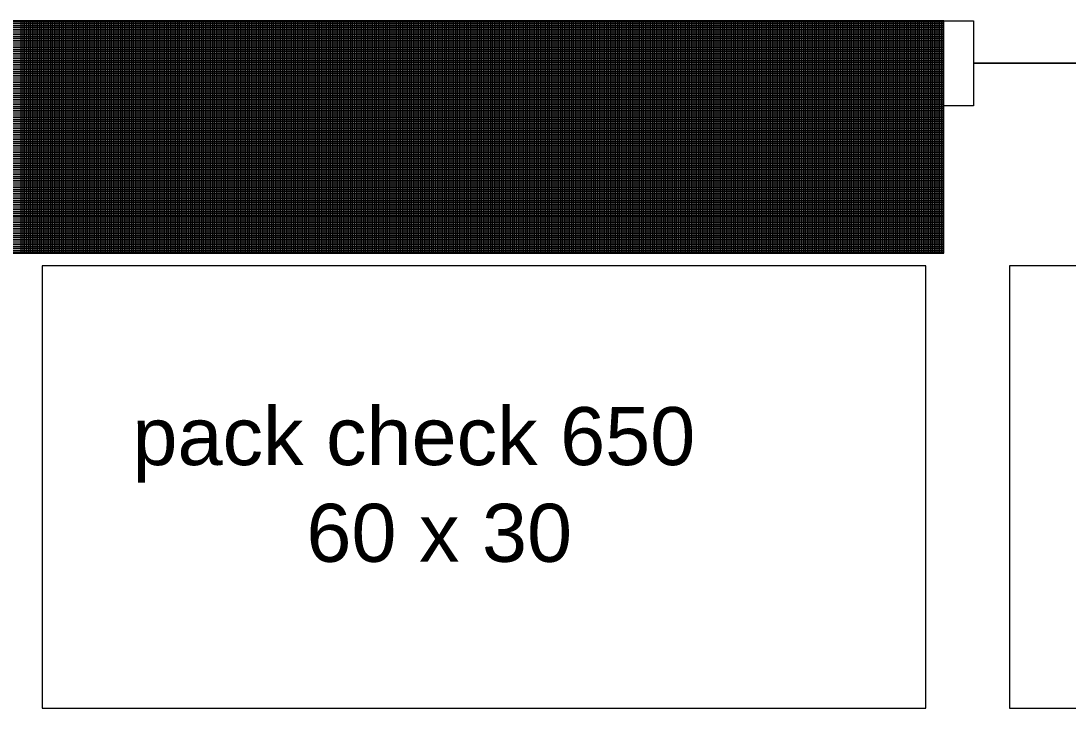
# Model space of a CAD drawing. Header units: inches. Extents: x -675 to 1187, y -924 to 1124.
# Drawn here: x 952.3 to 1023.4, y 1077.6 to 1124.2 of the extents above; entities that cross this region are included whole.
import ezdxf

# ---------------------------------------------------------------- set-up
doc = ezdxf.new("R2010")
doc.units = ezdxf.units.IN
doc.header["$MEASUREMENT"] = 0
for name, color, linetype, lineweight in [('A-Furn-Table', 7, 'Continuous', 20), ('A-text', 50, 'Continuous', 9), ('Base_dwg', 8, 'Continuous', 9), ('core and shell', 50, 'Continuous', 9)]:
    doc.layers.add(name, color=color, linetype=linetype, lineweight=lineweight)
doc.styles.add('Arial_1', font='arial.ttf', dxfattribs={"height": 3.9375})

# ---------------------------------------------------------------- blocks, each defined once
blk = doc.blocks.new('Base_dwg-531197-Level 1 Copy 1')
at = {"layer": 'A-Furn-Table', "flags": 128}
for points in [[(1954.57, 2031.533), (1954.57, 2001.533), (2014.57, 2001.533), (2014.57, 2031.533)], [(2020.235, 2031.533), (2020.235, 2001.533), (2080.235, 2001.533), (2080.235, 2031.533)]]:
    blk.add_lwpolyline(points, close=True, dxfattribs=at)
at = {"layer": 'core and shell'}
for p, q in [((2015.791, 2048.081), (1849.791, 2048.081)), ((2015.791, 2047.956), (1849.791, 2047.956)), ((2015.791, 2047.831), (1849.791, 2047.831)), ((2015.791, 2047.706), (1849.791, 2047.706)), ((2015.791, 2047.581), (1849.791, 2047.581)), ((2015.791, 2047.456), (1849.791, 2047.456)), ((2015.791, 2047.331), (1849.791, 2047.331)), ((2015.791, 2047.206), (1849.791, 2047.206)), ((2015.791, 2047.081), (1849.791, 2047.081)), ((2015.791, 2046.956), (1849.791, 2046.956)), ((2015.791, 2046.831), (1849.791, 2046.831)), ((2015.791, 2046.706), (1849.791, 2046.706)), ((2015.791, 2046.581), (1849.791, 2046.581)), ((2015.791, 2046.456), (1849.791, 2046.456)), ((2015.791, 2046.331), (1849.791, 2046.331)), ((2015.791, 2046.206), (1849.791, 2046.206)), ((2015.791, 2046.081), (1849.791, 2046.081)), ((2015.791, 2045.956), (1849.791, 2045.956)), ((2015.791, 2045.831), (1849.791, 2045.831)), ((2015.791, 2045.706), (1849.791, 2045.706)), ((2015.791, 2045.581), (1849.791, 2045.581)), ((2015.791, 2045.456), (1849.791, 2045.456)), ((2015.791, 2045.331), (1849.791, 2045.331)), ((2015.791, 2045.206), (1849.791, 2045.206)), ((2015.791, 2045.081), (1849.791, 2045.081)), ((2015.791, 2044.956), (1849.791, 2044.956)), ((2015.791, 2044.831), (1849.791, 2044.831)), ((2015.791, 2044.706), (1849.791, 2044.706)), ((2015.791, 2044.581), (1849.791, 2044.581)), ((2015.791, 2044.456), (1849.791, 2044.456)), ((2015.791, 2044.331), (1849.791, 2044.331)), ((2015.791, 2044.206), (1849.791, 2044.206)), ((2015.791, 2044.081), (1849.791, 2044.081)), ((2015.791, 2043.956), (1849.791, 2043.956)), ((2015.791, 2043.831), (1849.791, 2043.831)), ((2015.791, 2043.706), (1849.791, 2043.706)), ((2015.791, 2043.581), (1849.791, 2043.581)), ((2015.791, 2043.456), (1849.791, 2043.456)), ((2015.791, 2043.331), (1849.791, 2043.331)), ((2015.791, 2043.206), (1849.791, 2043.206)), ((2015.791, 2043.081), (1849.791, 2043.081)), ((2015.791, 2042.956), (1849.791, 2042.956)), ((2015.791, 2042.831), (1849.791, 2042.831)), ((2015.791, 2042.706), (1849.791, 2042.706)), ((2015.791, 2042.581), (1849.791, 2042.581)), ((2015.791, 2042.456), (1849.791, 2042.456)), ((2015.791, 2042.331), (1849.791, 2042.331)), ((2015.791, 2042.206), (1849.791, 2042.206)), ((2015.791, 2042.081), (1849.791, 2042.081)), ((2015.791, 2041.956), (1849.791, 2041.956)), ((2015.791, 2041.831), (1849.791, 2041.831)), ((2015.791, 2041.706), (1849.791, 2041.706)), ((2015.791, 2041.581), (1849.791, 2041.581)), ((2015.791, 2041.456), (1849.791, 2041.456)), ((2015.791, 2041.331), (1849.791, 2041.331)), ((2015.791, 2041.206), (1849.791, 2041.206)), ((2015.791, 2041.081), (1849.791, 2041.081)), ((2015.791, 2040.956), (1849.791, 2040.956)), ((2015.791, 2040.831), (1849.791, 2040.831)), ((2015.791, 2040.706), (1849.791, 2040.706)), ((2015.791, 2040.581), (1849.791, 2040.581)), ((2015.791, 2040.456), (1849.791, 2040.456)), ((2015.791, 2040.331), (1849.791, 2040.331)), ((2015.791, 2040.206), (1849.791, 2040.206)), ((2015.791, 2040.081), (1849.791, 2040.081)), ((2015.791, 2039.956), (1849.791, 2039.956)), ((2015.791, 2039.831), (1849.791, 2039.831)), ((2015.791, 2039.706), (1849.791, 2039.706)), ((2015.791, 2039.581), (1849.791, 2039.581)), ((2015.791, 2039.456), (1849.791, 2039.456)), ((2015.791, 2039.331), (1849.791, 2039.331)), ((2015.791, 2039.206), (1849.791, 2039.206)), ((2015.791, 2039.081), (1849.791, 2039.081)), ((2015.791, 2038.956), (1849.791, 2038.956)), ((2015.791, 2038.831), (1849.791, 2038.831)), ((2015.791, 2038.706), (1849.791, 2038.706)), ((2015.791, 2038.581), (1849.791, 2038.581)), ((2015.791, 2038.456), (1849.791, 2038.456)), ((2015.791, 2038.331), (1849.791, 2038.331)), ((2015.791, 2038.206), (1849.791, 2038.206)), ((2015.791, 2038.081), (1849.791, 2038.081)), ((2015.791, 2037.956), (1849.791, 2037.956)), ((2015.791, 2037.831), (1849.791, 2037.831)), ((2015.791, 2037.706), (1849.791, 2037.706)), ((2015.791, 2037.581), (1849.791, 2037.581)), ((2015.791, 2037.456), (1849.791, 2037.456)), ((2015.791, 2037.331), (1849.791, 2037.331)), ((2015.791, 2037.206), (1849.791, 2037.206)), ((2015.791, 2037.081), (1849.791, 2037.081)), ((2015.791, 2036.956), (1849.791, 2036.956)), ((2015.791, 2036.831), (1849.791, 2036.831)), ((2015.791, 2036.706), (1849.791, 2036.706)), ((2015.791, 2036.581), (1849.791, 2036.581)), ((2015.791, 2036.456), (1849.791, 2036.456)), ((2015.791, 2036.331), (1849.791, 2036.331)), ((2015.791, 2036.206), (1849.791, 2036.206)), ((2015.791, 2036.081), (1849.791, 2036.081)), ((2015.791, 2035.956), (1849.791, 2035.956)), ((2015.791, 2035.831), (1849.791, 2035.831)), ((2015.791, 2035.706), (1849.791, 2035.706)), ((2015.791, 2035.581), (1849.791, 2035.581)), ((2015.791, 2035.456), (1849.791, 2035.456)), ((2015.791, 2035.331), (1849.791, 2035.331)), ((2015.791, 2035.206), (1849.791, 2035.206)), ((2015.791, 2035.081), (1849.791, 2035.081)), ((2015.791, 2034.956), (1849.791, 2034.956)), ((2015.791, 2034.831), (1849.791, 2034.831)), ((2015.791, 2034.706), (1849.791, 2034.706)), ((2015.791, 2034.581), (1849.791, 2034.581)), ((2015.791, 2034.456), (1849.791, 2034.456)), ((2015.791, 2034.331), (1849.791, 2034.331)), ((2015.791, 2034.206), (1849.791, 2034.206)), ((2015.791, 2034.081), (1849.791, 2034.081)), ((2015.791, 2033.956), (1849.791, 2033.956)), ((2015.791, 2033.831), (1849.791, 2033.831)), ((2015.791, 2033.706), (1849.791, 2033.706)), ((2015.791, 2033.581), (1849.791, 2033.581)), ((2015.791, 2033.456), (1849.791, 2033.456)), ((2015.791, 2033.331), (1849.791, 2033.331)), ((2015.791, 2033.206), (1849.791, 2033.206)), ((2015.791, 2033.081), (1849.791, 2033.081)), ((2015.791, 2032.956), (1849.791, 2032.956)), ((2015.791, 2032.831), (1849.791, 2032.831)), ((2015.791, 2032.706), (1849.791, 2032.706)), ((2015.791, 2032.581), (1849.791, 2032.581)), ((2015.791, 2032.456), (1849.791, 2032.456))]:
    blk.add_line(p, q, dxfattribs=at)
at = {"layer": 'core and shell', "flags": 128}
for points in [[(2015.791, 2034.905), (2015.791, 2048.155), (1849.791, 2048.155), (1849.791, 2034.905), (2015.791, 2034.905)], [(1953.145, 2032.405), (1953.145, 2034.905), (1953.145, 2048.155)], [(1953.27, 2032.405), (1953.27, 2034.905), (1953.27, 2048.155)], [(1953.395, 2032.405), (1953.395, 2034.905), (1953.395, 2048.155)], [(1953.52, 2032.405), (1953.52, 2034.905), (1953.52, 2048.155)], [(1953.645, 2032.405), (1953.645, 2034.905), (1953.645, 2048.155)], [(1953.77, 2032.405), (1953.77, 2034.905), (1953.77, 2048.155)], [(1953.895, 2032.405), (1953.895, 2034.905), (1953.895, 2048.155)], [(1954.02, 2032.405), (1954.02, 2034.905), (1954.02, 2048.155)], [(1954.145, 2032.405), (1954.145, 2034.905), (1954.145, 2048.155)], [(1954.27, 2032.405), (1954.27, 2034.905), (1954.27, 2048.155)], [(1954.395, 2032.405), (1954.395, 2034.905), (1954.395, 2048.155)], [(1954.52, 2032.405), (1954.52, 2034.905), (1954.52, 2048.155)], [(1954.645, 2032.405), (1954.645, 2034.905), (1954.645, 2048.155)], [(1954.77, 2032.405), (1954.77, 2034.905), (1954.77, 2048.155)], [(1954.895, 2032.405), (1954.895, 2034.905), (1954.895, 2048.155)], [(1955.02, 2032.405), (1955.02, 2034.905), (1955.02, 2048.155)], [(1955.145, 2032.405), (1955.145, 2034.905), (1955.145, 2048.155)], [(1955.27, 2032.405), (1955.27, 2034.905), (1955.27, 2048.155)], [(1955.395, 2032.405), (1955.395, 2034.905), (1955.395, 2048.155)], [(1955.52, 2032.405), (1955.52, 2034.905), (1955.52, 2048.155)], [(1955.645, 2032.405), (1955.645, 2034.905), (1955.645, 2048.155)], [(1955.77, 2032.405), (1955.77, 2034.905), (1955.77, 2048.155)], [(1955.895, 2032.405), (1955.895, 2034.905), (1955.895, 2048.155)], [(1956.02, 2032.405), (1956.02, 2034.905), (1956.02, 2048.155)], [(1956.145, 2032.405), (1956.145, 2034.905), (1956.145, 2048.155)], [(1956.27, 2032.405), (1956.27, 2034.905), (1956.27, 2048.155)], [(1956.395, 2032.405), (1956.395, 2034.905), (1956.395, 2048.155)], [(1956.52, 2032.405), (1956.52, 2034.905), (1956.52, 2048.155)], [(1956.645, 2032.405), (1956.645, 2034.905), (1956.645, 2048.155)], [(1956.77, 2032.405), (1956.77, 2034.905), (1956.77, 2048.155)], [(1956.895, 2032.405), (1956.895, 2034.905), (1956.895, 2048.155)], [(1957.02, 2032.405), (1957.02, 2034.905), (1957.02, 2048.155)], [(1957.145, 2032.405), (1957.145, 2034.905), (1957.145, 2048.155)], [(1957.27, 2032.405), (1957.27, 2034.905), (1957.27, 2048.155)], [(1957.395, 2032.405), (1957.395, 2034.905), (1957.395, 2048.155)], [(1957.52, 2032.405), (1957.52, 2034.905), (1957.52, 2048.155)], [(1957.645, 2032.405), (1957.645, 2034.905), (1957.645, 2048.155)], [(1957.77, 2032.405), (1957.77, 2034.905), (1957.77, 2048.155)], [(1957.895, 2032.405), (1957.895, 2034.905), (1957.895, 2048.155)], [(1958.02, 2032.405), (1958.02, 2034.905), (1958.02, 2048.155)], [(1958.145, 2032.405), (1958.145, 2034.905), (1958.145, 2048.155)], [(1958.27, 2032.405), (1958.27, 2034.905), (1958.27, 2048.155)], [(1958.395, 2032.405), (1958.395, 2034.905), (1958.395, 2048.155)], [(1958.52, 2032.405), (1958.52, 2034.905), (1958.52, 2048.155)], [(1958.645, 2032.405), (1958.645, 2034.905), (1958.645, 2048.155)], [(1958.77, 2032.405), (1958.77, 2034.905), (1958.77, 2048.155)], [(1958.895, 2032.405), (1958.895, 2034.905), (1958.895, 2048.155)], [(1959.02, 2032.405), (1959.02, 2034.905), (1959.02, 2048.155)], [(1959.145, 2032.405), (1959.145, 2034.905), (1959.145, 2048.155)], [(1959.27, 2032.405), (1959.27, 2034.905), (1959.27, 2048.155)], [(1959.395, 2032.405), (1959.395, 2034.905), (1959.395, 2048.155)], [(1959.52, 2032.405), (1959.52, 2034.905), (1959.52, 2048.155)], [(1959.645, 2032.405), (1959.645, 2034.905), (1959.645, 2048.155)], [(1959.77, 2032.405), (1959.77, 2034.905), (1959.77, 2048.155)], [(1959.895, 2032.405), (1959.895, 2034.905), (1959.895, 2048.155)], [(1960.02, 2032.405), (1960.02, 2034.905), (1960.02, 2048.155)], [(1960.145, 2032.405), (1960.145, 2034.905), (1960.145, 2048.155)], [(1960.27, 2032.405), (1960.27, 2034.905), (1960.27, 2048.155)], [(1960.395, 2032.405), (1960.395, 2034.905), (1960.395, 2048.155)], [(1960.52, 2032.405), (1960.52, 2034.905), (1960.52, 2048.155)], [(1960.645, 2032.405), (1960.645, 2034.905), (1960.645, 2048.155)], [(1960.77, 2032.405), (1960.77, 2034.905), (1960.77, 2048.155)], [(1960.895, 2032.405), (1960.895, 2034.905), (1960.895, 2048.155)], [(1961.02, 2032.405), (1961.02, 2034.905), (1961.02, 2048.155)], [(1961.145, 2032.405), (1961.145, 2034.905), (1961.145, 2048.155)], [(1961.27, 2032.405), (1961.27, 2034.905), (1961.27, 2048.155)], [(1961.395, 2032.405), (1961.395, 2034.905), (1961.395, 2048.155)], [(1961.52, 2032.405), (1961.52, 2034.905), (1961.52, 2048.155)], [(1961.645, 2032.405), (1961.645, 2034.905), (1961.645, 2048.155)], [(1961.77, 2032.405), (1961.77, 2034.905), (1961.77, 2048.155)], [(1961.895, 2032.405), (1961.895, 2034.905), (1961.895, 2048.155)], [(1962.02, 2032.405), (1962.02, 2034.905), (1962.02, 2048.155)], [(1962.145, 2032.405), (1962.145, 2034.905), (1962.145, 2048.155)], [(1962.27, 2032.405), (1962.27, 2034.905), (1962.27, 2048.155)], [(1962.395, 2032.405), (1962.395, 2034.905), (1962.395, 2048.155)], [(1962.52, 2032.405), (1962.52, 2034.905), (1962.52, 2048.155)], [(1962.645, 2032.405), (1962.645, 2034.905), (1962.645, 2048.155)], [(1962.77, 2032.405), (1962.77, 2034.905), (1962.77, 2048.155)], [(1962.895, 2032.405), (1962.895, 2034.905), (1962.895, 2048.155)], [(1963.02, 2032.405), (1963.02, 2034.905), (1963.02, 2048.155)], [(1963.145, 2032.405), (1963.145, 2034.905), (1963.145, 2048.155)], [(1963.27, 2032.405), (1963.27, 2034.905), (1963.27, 2048.155)], [(1963.395, 2032.405), (1963.395, 2034.905), (1963.395, 2048.155)], [(1963.52, 2032.405), (1963.52, 2034.905), (1963.52, 2048.155)], [(1963.645, 2032.405), (1963.645, 2034.905), (1963.645, 2048.155)], [(1963.77, 2032.405), (1963.77, 2034.905), (1963.77, 2048.155)], [(1963.895, 2032.405), (1963.895, 2034.905), (1963.895, 2048.155)], [(1964.02, 2032.405), (1964.02, 2034.905), (1964.02, 2048.155)], [(1964.145, 2032.405), (1964.145, 2034.905), (1964.145, 2048.155)], [(1964.27, 2032.405), (1964.27, 2034.905), (1964.27, 2048.155)], [(1964.395, 2032.405), (1964.395, 2034.905), (1964.395, 2048.155)], [(1964.52, 2032.405), (1964.52, 2034.905), (1964.52, 2048.155)], [(1964.645, 2032.405), (1964.645, 2034.905), (1964.645, 2048.155)], [(1964.77, 2032.405), (1964.77, 2034.905), (1964.77, 2048.155)], [(1964.895, 2032.405), (1964.895, 2034.905), (1964.895, 2048.155)], [(1965.02, 2032.405), (1965.02, 2034.905), (1965.02, 2048.155)], [(1965.145, 2032.405), (1965.145, 2034.905), (1965.145, 2048.155)], [(1965.27, 2032.405), (1965.27, 2034.905), (1965.27, 2048.155)], [(1965.395, 2032.405), (1965.395, 2034.905), (1965.395, 2048.155)], [(1965.52, 2032.405), (1965.52, 2034.905), (1965.52, 2048.155)], [(1965.645, 2032.405), (1965.645, 2034.905), (1965.645, 2048.155)], [(1965.77, 2032.405), (1965.77, 2034.905), (1965.77, 2048.155)], [(1965.895, 2032.405), (1965.895, 2034.905), (1965.895, 2048.155)], [(1966.02, 2032.405), (1966.02, 2034.905), (1966.02, 2048.155)], [(1966.145, 2032.405), (1966.145, 2034.905), (1966.145, 2048.155)], [(1966.27, 2032.405), (1966.27, 2034.905), (1966.27, 2048.155)], [(1966.395, 2032.405), (1966.395, 2034.905), (1966.395, 2048.155)], [(1966.52, 2032.405), (1966.52, 2034.905), (1966.52, 2048.155)], [(1966.645, 2032.405), (1966.645, 2034.905), (1966.645, 2048.155)], [(1966.77, 2032.405), (1966.77, 2034.905), (1966.77, 2048.155)], [(1966.895, 2032.405), (1966.895, 2034.905), (1966.895, 2048.155)], [(1967.02, 2032.405), (1967.02, 2034.905), (1967.02, 2048.155)], [(1967.145, 2032.405), (1967.145, 2034.905), (1967.145, 2048.155)], [(1967.27, 2032.405), (1967.27, 2034.905), (1967.27, 2048.155)], [(1967.395, 2032.405), (1967.395, 2034.905), (1967.395, 2048.155)], [(1967.52, 2032.405), (1967.52, 2034.905), (1967.52, 2048.155)], [(1967.645, 2032.405), (1967.645, 2034.905), (1967.645, 2048.155)], [(1967.77, 2032.405), (1967.77, 2034.905), (1967.77, 2048.155)], [(1967.895, 2032.405), (1967.895, 2034.905), (1967.895, 2048.155)], [(1968.02, 2032.405), (1968.02, 2034.905), (1968.02, 2048.155)], [(1968.145, 2032.405), (1968.145, 2034.905), (1968.145, 2048.155)], [(1968.27, 2032.405), (1968.27, 2034.905), (1968.27, 2048.155)], [(1968.395, 2032.405), (1968.395, 2034.905), (1968.395, 2048.155)], [(1968.52, 2032.405), (1968.52, 2034.905), (1968.52, 2048.155)], [(1968.645, 2032.405), (1968.645, 2034.905), (1968.645, 2048.155)], [(1968.77, 2032.405), (1968.77, 2034.905), (1968.77, 2048.155)], [(1968.895, 2032.405), (1968.895, 2034.905), (1968.895, 2048.155)], [(1969.02, 2032.405), (1969.02, 2034.905), (1969.02, 2048.155)], [(1969.145, 2032.405), (1969.145, 2034.905), (1969.145, 2048.155)], [(1969.27, 2032.405), (1969.27, 2034.905), (1969.27, 2048.155)], [(1969.395, 2032.405), (1969.395, 2034.905), (1969.395, 2048.155)], [(1969.52, 2032.405), (1969.52, 2034.905), (1969.52, 2048.155)], [(1969.645, 2032.405), (1969.645, 2034.905), (1969.645, 2048.155)], [(1969.77, 2032.405), (1969.77, 2034.905), (1969.77, 2048.155)], [(1969.895, 2032.405), (1969.895, 2034.905), (1969.895, 2048.155)], [(1970.02, 2032.405), (1970.02, 2034.905), (1970.02, 2048.155)], [(1970.145, 2032.405), (1970.145, 2034.905), (1970.145, 2048.155)], [(1970.27, 2032.405), (1970.27, 2034.905), (1970.27, 2048.155)], [(1970.395, 2032.405), (1970.395, 2034.905), (1970.395, 2048.155)], [(1970.52, 2032.405), (1970.52, 2034.905), (1970.52, 2048.155)], [(1970.645, 2032.405), (1970.645, 2034.905), (1970.645, 2048.155)], [(1970.77, 2032.405), (1970.77, 2034.905), (1970.77, 2048.155)], [(1970.895, 2032.405), (1970.895, 2034.905), (1970.895, 2048.155)], [(1971.02, 2032.405), (1971.02, 2034.905), (1971.02, 2048.155)], [(1971.145, 2032.405), (1971.145, 2034.905), (1971.145, 2048.155)], [(1971.27, 2032.405), (1971.27, 2034.905), (1971.27, 2048.155)], [(1971.395, 2032.405), (1971.395, 2034.905), (1971.395, 2048.155)], [(1971.52, 2032.405), (1971.52, 2034.905), (1971.52, 2048.155)], [(1971.645, 2032.405), (1971.645, 2034.905), (1971.645, 2048.155)], [(1971.77, 2032.405), (1971.77, 2034.905), (1971.77, 2048.155)], [(1971.895, 2032.405), (1971.895, 2034.905), (1971.895, 2048.155)], [(1972.02, 2032.405), (1972.02, 2034.905), (1972.02, 2048.155)], [(1972.145, 2032.405), (1972.145, 2034.905), (1972.145, 2048.155)], [(1972.27, 2032.405), (1972.27, 2034.905), (1972.27, 2048.155)], [(1972.395, 2032.405), (1972.395, 2034.905), (1972.395, 2048.155)], [(1972.52, 2032.405), (1972.52, 2034.905), (1972.52, 2048.155)], [(1972.645, 2032.405), (1972.645, 2034.905), (1972.645, 2048.155)], [(1972.77, 2032.405), (1972.77, 2034.905), (1972.77, 2048.155)], [(1972.895, 2032.405), (1972.895, 2034.905), (1972.895, 2048.155)], [(1973.02, 2032.405), (1973.02, 2034.905), (1973.02, 2048.155)], [(1973.145, 2032.405), (1973.145, 2034.905), (1973.145, 2048.155)], [(1973.27, 2032.405), (1973.27, 2034.905), (1973.27, 2048.155)], [(1973.395, 2032.405), (1973.395, 2034.905), (1973.395, 2048.155)], [(1973.52, 2032.405), (1973.52, 2034.905), (1973.52, 2048.155)], [(1973.645, 2032.405), (1973.645, 2034.905), (1973.645, 2048.155)], [(1973.77, 2032.405), (1973.77, 2034.905), (1973.77, 2048.155)], [(1973.895, 2032.405), (1973.895, 2034.905), (1973.895, 2048.155)], [(1974.02, 2032.405), (1974.02, 2034.905), (1974.02, 2048.155)], [(1974.145, 2032.405), (1974.145, 2034.905), (1974.145, 2048.155)], [(1974.27, 2032.405), (1974.27, 2034.905), (1974.27, 2048.155)], [(1974.395, 2032.405), (1974.395, 2034.905), (1974.395, 2048.155)], [(1974.52, 2032.405), (1974.52, 2034.905), (1974.52, 2048.155)], [(1974.645, 2032.405), (1974.645, 2034.905), (1974.645, 2048.155)], [(1974.77, 2032.405), (1974.77, 2034.905), (1974.77, 2048.155)], [(1974.895, 2032.405), (1974.895, 2034.905), (1974.895, 2048.155)], [(1975.02, 2032.405), (1975.02, 2034.905), (1975.02, 2048.155)], [(1975.145, 2032.405), (1975.145, 2034.905), (1975.145, 2048.155)], [(1975.27, 2032.405), (1975.27, 2034.905), (1975.27, 2048.155)], [(1975.395, 2032.405), (1975.395, 2034.905), (1975.395, 2048.155)], [(1975.52, 2032.405), (1975.52, 2034.905), (1975.52, 2048.155)], [(1975.645, 2032.405), (1975.645, 2034.905), (1975.645, 2048.155)], [(1975.77, 2032.405), (1975.77, 2034.905), (1975.77, 2048.155)], [(1975.895, 2032.405), (1975.895, 2034.905), (1975.895, 2048.155)], [(1976.02, 2032.405), (1976.02, 2034.905), (1976.02, 2048.155)], [(1976.145, 2032.405), (1976.145, 2034.905), (1976.145, 2048.155)], [(1976.27, 2032.405), (1976.27, 2034.905), (1976.27, 2048.155)], [(1976.395, 2032.405), (1976.395, 2034.905), (1976.395, 2048.155)], [(1976.52, 2032.405), (1976.52, 2034.905), (1976.52, 2048.155)], [(1976.645, 2032.405), (1976.645, 2034.905), (1976.645, 2048.155)], [(1976.77, 2032.405), (1976.77, 2034.905), (1976.77, 2048.155)], [(1976.895, 2032.405), (1976.895, 2034.905), (1976.895, 2048.155)], [(1977.02, 2032.405), (1977.02, 2034.905), (1977.02, 2048.155)], [(1977.145, 2032.405), (1977.145, 2034.905), (1977.145, 2048.155)], [(1977.27, 2032.405), (1977.27, 2034.905), (1977.27, 2048.155)], [(1977.395, 2032.405), (1977.395, 2034.905), (1977.395, 2048.155)], [(1977.52, 2032.405), (1977.52, 2034.905), (1977.52, 2048.155)], [(1977.645, 2032.405), (1977.645, 2034.905), (1977.645, 2048.155)], [(1977.77, 2032.405), (1977.77, 2034.905), (1977.77, 2048.155)], [(1977.895, 2032.405), (1977.895, 2034.905), (1977.895, 2048.155)], [(1978.02, 2032.405), (1978.02, 2034.905), (1978.02, 2048.155)], [(1978.145, 2032.405), (1978.145, 2034.905), (1978.145, 2048.155)], [(1978.27, 2032.405), (1978.27, 2034.905), (1978.27, 2048.155)], [(1978.395, 2032.405), (1978.395, 2034.905), (1978.395, 2048.155)], [(1978.52, 2032.405), (1978.52, 2034.905), (1978.52, 2048.155)], [(1978.645, 2032.405), (1978.645, 2034.905), (1978.645, 2048.155)], [(1978.77, 2032.405), (1978.77, 2034.905), (1978.77, 2048.155)], [(1978.895, 2032.405), (1978.895, 2034.905), (1978.895, 2048.155)], [(1979.02, 2032.405), (1979.02, 2034.905), (1979.02, 2048.155)], [(1979.145, 2032.405), (1979.145, 2034.905), (1979.145, 2048.155)], [(1979.27, 2032.405), (1979.27, 2034.905), (1979.27, 2048.155)], [(1979.395, 2032.405), (1979.395, 2034.905), (1979.395, 2048.155)], [(1979.52, 2032.405), (1979.52, 2034.905), (1979.52, 2048.155)], [(1979.645, 2032.405), (1979.645, 2034.905), (1979.645, 2048.155)], [(1979.77, 2032.405), (1979.77, 2034.905), (1979.77, 2048.155)], [(1979.895, 2032.405), (1979.895, 2034.905), (1979.895, 2048.155)], [(1980.02, 2032.405), (1980.02, 2034.905), (1980.02, 2048.155)], [(1980.145, 2032.405), (1980.145, 2034.905), (1980.145, 2048.155)], [(1980.27, 2032.405), (1980.27, 2034.905), (1980.27, 2048.155)], [(1980.395, 2032.405), (1980.395, 2034.905), (1980.395, 2048.155)], [(1980.52, 2032.405), (1980.52, 2034.905), (1980.52, 2048.155)], [(1980.645, 2032.405), (1980.645, 2034.905), (1980.645, 2048.155)], [(1980.77, 2032.405), (1980.77, 2034.905), (1980.77, 2048.155)], [(1980.895, 2032.405), (1980.895, 2034.905), (1980.895, 2048.155)], [(1981.02, 2032.405), (1981.02, 2034.905), (1981.02, 2048.155)], [(1981.145, 2032.405), (1981.145, 2034.905), (1981.145, 2048.155)], [(1981.27, 2032.405), (1981.27, 2034.905), (1981.27, 2048.155)], [(1981.395, 2032.405), (1981.395, 2034.905), (1981.395, 2048.155)], [(1981.52, 2032.405), (1981.52, 2034.905), (1981.52, 2048.155)], [(1981.645, 2032.405), (1981.645, 2034.905), (1981.645, 2048.155)], [(1981.77, 2032.405), (1981.77, 2034.905), (1981.77, 2048.155)], [(1981.895, 2032.405), (1981.895, 2034.905), (1981.895, 2048.155)], [(1982.02, 2032.405), (1982.02, 2034.905), (1982.02, 2048.155)], [(1982.145, 2032.405), (1982.145, 2034.905), (1982.145, 2048.155)], [(1982.27, 2032.405), (1982.27, 2034.905), (1982.27, 2048.155)], [(1982.395, 2032.405), (1982.395, 2034.905), (1982.395, 2048.155)], [(1982.52, 2032.405), (1982.52, 2034.905), (1982.52, 2048.155)], [(1982.645, 2032.405), (1982.645, 2034.905), (1982.645, 2048.155)], [(1982.77, 2032.405), (1982.77, 2034.905), (1982.77, 2048.155)], [(1982.895, 2032.405), (1982.895, 2034.905), (1982.895, 2048.155)], [(1983.02, 2032.405), (1983.02, 2034.905), (1983.02, 2048.155)], [(1983.145, 2032.405), (1983.145, 2034.905), (1983.145, 2048.155)], [(1983.27, 2032.405), (1983.27, 2034.905), (1983.27, 2048.155)], [(1983.395, 2032.405), (1983.395, 2034.905), (1983.395, 2048.155)], [(1983.52, 2032.405), (1983.52, 2034.905), (1983.52, 2048.155)], [(1983.645, 2032.405), (1983.645, 2034.905), (1983.645, 2048.155)], [(1983.77, 2032.405), (1983.77, 2034.905), (1983.77, 2048.155)], [(1983.895, 2032.405), (1983.895, 2034.905), (1983.895, 2048.155)], [(1984.02, 2032.405), (1984.02, 2034.905), (1984.02, 2048.155)], [(1984.145, 2032.405), (1984.145, 2034.905), (1984.145, 2048.155)], [(1984.27, 2032.405), (1984.27, 2034.905), (1984.27, 2048.155)], [(1984.395, 2032.405), (1984.395, 2034.905), (1984.395, 2048.155)], [(1984.52, 2032.405), (1984.52, 2034.905), (1984.52, 2048.155)], [(1984.645, 2032.405), (1984.645, 2034.905), (1984.645, 2048.155)], [(1984.77, 2032.405), (1984.77, 2034.905), (1984.77, 2048.155)], [(1984.895, 2032.405), (1984.895, 2034.905), (1984.895, 2048.155)], [(1985.02, 2032.405), (1985.02, 2034.905), (1985.02, 2048.155)], [(1985.145, 2032.405), (1985.145, 2034.905), (1985.145, 2048.155)], [(1985.27, 2032.405), (1985.27, 2034.905), (1985.27, 2048.155)], [(1985.395, 2032.405), (1985.395, 2034.905), (1985.395, 2048.155)], [(1985.52, 2032.405), (1985.52, 2034.905), (1985.52, 2048.155)], [(1985.645, 2032.405), (1985.645, 2034.905), (1985.645, 2048.155)], [(1985.77, 2032.405), (1985.77, 2034.905), (1985.77, 2048.155)], [(1985.895, 2032.405), (1985.895, 2034.905), (1985.895, 2048.155)], [(1986.02, 2032.405), (1986.02, 2034.905), (1986.02, 2048.155)], [(1986.145, 2032.405), (1986.145, 2034.905), (1986.145, 2048.155)], [(1986.27, 2032.405), (1986.27, 2034.905), (1986.27, 2048.155)], [(1986.395, 2032.405), (1986.395, 2034.905), (1986.395, 2048.155)], [(1986.52, 2032.405), (1986.52, 2034.905), (1986.52, 2048.155)], [(1986.645, 2032.405), (1986.645, 2034.905), (1986.645, 2048.155)], [(1986.77, 2032.405), (1986.77, 2034.905), (1986.77, 2048.155)], [(1986.895, 2032.405), (1986.895, 2034.905), (1986.895, 2048.155)], [(1987.02, 2032.405), (1987.02, 2034.905), (1987.02, 2048.155)], [(1987.145, 2032.405), (1987.145, 2034.905), (1987.145, 2048.155)], [(1987.27, 2032.405), (1987.27, 2034.905), (1987.27, 2048.155)], [(1987.395, 2032.405), (1987.395, 2034.905), (1987.395, 2048.155)], [(1987.52, 2032.405), (1987.52, 2034.905), (1987.52, 2048.155)], [(1987.645, 2032.405), (1987.645, 2034.905), (1987.645, 2048.155)], [(1987.77, 2032.405), (1987.77, 2034.905), (1987.77, 2048.155)], [(1987.895, 2032.405), (1987.895, 2034.905), (1987.895, 2048.155)], [(1988.02, 2032.405), (1988.02, 2034.905), (1988.02, 2048.155)], [(1988.145, 2032.405), (1988.145, 2034.905), (1988.145, 2048.155)], [(1988.27, 2032.405), (1988.27, 2034.905), (1988.27, 2048.155)], [(1988.395, 2032.405), (1988.395, 2034.905), (1988.395, 2048.155)], [(1988.52, 2032.405), (1988.52, 2034.905), (1988.52, 2048.155)], [(1988.645, 2032.405), (1988.645, 2034.905), (1988.645, 2048.155)], [(1988.77, 2032.405), (1988.77, 2034.905), (1988.77, 2048.155)], [(1988.895, 2032.405), (1988.895, 2034.905), (1988.895, 2048.155)], [(1989.02, 2032.405), (1989.02, 2034.905), (1989.02, 2048.155)], [(1989.145, 2032.405), (1989.145, 2034.905), (1989.145, 2048.155)], [(1989.27, 2032.405), (1989.27, 2034.905), (1989.27, 2048.155)], [(1989.395, 2032.405), (1989.395, 2034.905), (1989.395, 2048.155)], [(1989.52, 2032.405), (1989.52, 2034.905), (1989.52, 2048.155)], [(1989.645, 2032.405), (1989.645, 2034.905), (1989.645, 2048.155)], [(1989.77, 2032.405), (1989.77, 2034.905), (1989.77, 2048.155)], [(1989.895, 2032.405), (1989.895, 2034.905), (1989.895, 2048.155)], [(1990.02, 2032.405), (1990.02, 2034.905), (1990.02, 2048.155)], [(1990.145, 2032.405), (1990.145, 2034.905), (1990.145, 2048.155)], [(1990.27, 2032.405), (1990.27, 2034.905), (1990.27, 2048.155)], [(1990.395, 2032.405), (1990.395, 2034.905), (1990.395, 2048.155)], [(1990.52, 2032.405), (1990.52, 2034.905), (1990.52, 2048.155)], [(1990.645, 2032.405), (1990.645, 2034.905), (1990.645, 2048.155)], [(1990.77, 2032.405), (1990.77, 2034.905), (1990.77, 2048.155)], [(1990.895, 2032.405), (1990.895, 2034.905), (1990.895, 2048.155)], [(1991.02, 2032.405), (1991.02, 2034.905), (1991.02, 2048.155)], [(1991.145, 2032.405), (1991.145, 2034.905), (1991.145, 2048.155)], [(1991.27, 2032.405), (1991.27, 2034.905), (1991.27, 2048.155)], [(1991.395, 2032.405), (1991.395, 2034.905), (1991.395, 2048.155)], [(1991.52, 2032.405), (1991.52, 2034.905), (1991.52, 2048.155)], [(1991.645, 2032.405), (1991.645, 2034.905), (1991.645, 2048.155)], [(1991.77, 2032.405), (1991.77, 2034.905), (1991.77, 2048.155)], [(1991.895, 2032.405), (1991.895, 2034.905), (1991.895, 2048.155)], [(1992.02, 2032.405), (1992.02, 2034.905), (1992.02, 2048.155)], [(1992.145, 2032.405), (1992.145, 2034.905), (1992.145, 2048.155)], [(1992.27, 2032.405), (1992.27, 2034.905), (1992.27, 2048.155)], [(1992.395, 2032.405), (1992.395, 2034.905), (1992.395, 2048.155)], [(1992.52, 2032.405), (1992.52, 2034.905), (1992.52, 2048.155)], [(1992.645, 2032.405), (1992.645, 2034.905), (1992.645, 2048.155)], [(1992.77, 2032.405), (1992.77, 2034.905), (1992.77, 2048.155)], [(1992.895, 2032.405), (1992.895, 2034.905), (1992.895, 2048.155)], [(1993.02, 2032.405), (1993.02, 2034.905), (1993.02, 2048.155)], [(1993.145, 2032.405), (1993.145, 2034.905), (1993.145, 2048.155)], [(1993.27, 2032.405), (1993.27, 2034.905), (1993.27, 2048.155)], [(1993.395, 2032.405), (1993.395, 2034.905), (1993.395, 2048.155)], [(1993.52, 2032.405), (1993.52, 2034.905), (1993.52, 2048.155)], [(1993.645, 2032.405), (1993.645, 2034.905), (1993.645, 2048.155)], [(1993.77, 2032.405), (1993.77, 2034.905), (1993.77, 2048.155)], [(1993.895, 2032.405), (1993.895, 2034.905), (1993.895, 2048.155)], [(1994.02, 2032.405), (1994.02, 2034.905), (1994.02, 2048.155)], [(1994.145, 2032.405), (1994.145, 2034.905), (1994.145, 2048.155)], [(1994.27, 2032.405), (1994.27, 2034.905), (1994.27, 2048.155)], [(1994.395, 2032.405), (1994.395, 2034.905), (1994.395, 2048.155)], [(1994.52, 2032.405), (1994.52, 2034.905), (1994.52, 2048.155)], [(1994.645, 2032.405), (1994.645, 2034.905), (1994.645, 2048.155)], [(1994.77, 2032.405), (1994.77, 2034.905), (1994.77, 2048.155)], [(1994.895, 2032.405), (1994.895, 2034.905), (1994.895, 2048.155)], [(1995.02, 2032.405), (1995.02, 2034.905), (1995.02, 2048.155)], [(1995.145, 2032.405), (1995.145, 2034.905), (1995.145, 2048.155)], [(1995.27, 2032.405), (1995.27, 2034.905), (1995.27, 2048.155)], [(1995.395, 2032.405), (1995.395, 2034.905), (1995.395, 2048.155)], [(1995.52, 2032.405), (1995.52, 2034.905), (1995.52, 2048.155)], [(1995.645, 2032.405), (1995.645, 2034.905), (1995.645, 2048.155)], [(1995.77, 2032.405), (1995.77, 2034.905), (1995.77, 2048.155)], [(1995.895, 2032.405), (1995.895, 2034.905), (1995.895, 2048.155)], [(1996.02, 2032.405), (1996.02, 2034.905), (1996.02, 2048.155)], [(1996.145, 2032.405), (1996.145, 2034.905), (1996.145, 2048.155)], [(1996.27, 2032.405), (1996.27, 2034.905), (1996.27, 2048.155)], [(1996.395, 2032.405), (1996.395, 2034.905), (1996.395, 2048.155)], [(1996.52, 2032.405), (1996.52, 2034.905), (1996.52, 2048.155)], [(1996.645, 2032.405), (1996.645, 2034.905), (1996.645, 2048.155)], [(1996.77, 2032.405), (1996.77, 2034.905), (1996.77, 2048.155)], [(1996.895, 2032.405), (1996.895, 2034.905), (1996.895, 2048.155)], [(1997.02, 2032.405), (1997.02, 2034.905), (1997.02, 2048.155)], [(1997.145, 2032.405), (1997.145, 2034.905), (1997.145, 2048.155)], [(1997.27, 2032.405), (1997.27, 2034.905), (1997.27, 2048.155)], [(1997.395, 2032.405), (1997.395, 2034.905), (1997.395, 2048.155)], [(1997.52, 2032.405), (1997.52, 2034.905), (1997.52, 2048.155)], [(1997.645, 2032.405), (1997.645, 2034.905), (1997.645, 2048.155)], [(1997.77, 2032.405), (1997.77, 2034.905), (1997.77, 2048.155)], [(1997.895, 2032.405), (1997.895, 2034.905), (1997.895, 2048.155)], [(1998.02, 2032.405), (1998.02, 2034.905), (1998.02, 2048.155)], [(1998.145, 2032.405), (1998.145, 2034.905), (1998.145, 2048.155)], [(1998.27, 2032.405), (1998.27, 2034.905), (1998.27, 2048.155)], [(1998.395, 2032.405), (1998.395, 2034.905), (1998.395, 2048.155)], [(1998.52, 2032.405), (1998.52, 2034.905), (1998.52, 2048.155)], [(1998.645, 2032.405), (1998.645, 2034.905), (1998.645, 2048.155)], [(1998.77, 2032.405), (1998.77, 2034.905), (1998.77, 2048.155)], [(1998.895, 2032.405), (1998.895, 2034.905), (1998.895, 2048.155)], [(1999.02, 2032.405), (1999.02, 2034.905), (1999.02, 2048.155)], [(1999.145, 2032.405), (1999.145, 2034.905), (1999.145, 2048.155)], [(1999.27, 2032.405), (1999.27, 2034.905), (1999.27, 2048.155)], [(1999.395, 2032.405), (1999.395, 2034.905), (1999.395, 2048.155)], [(1999.52, 2032.405), (1999.52, 2034.905), (1999.52, 2048.155)], [(1999.645, 2032.405), (1999.645, 2034.905), (1999.645, 2048.155)], [(1999.77, 2032.405), (1999.77, 2034.905), (1999.77, 2048.155)], [(1999.895, 2032.405), (1999.895, 2034.905), (1999.895, 2048.155)], [(2000.02, 2032.405), (2000.02, 2034.905), (2000.02, 2048.155)], [(2000.145, 2032.405), (2000.145, 2034.905), (2000.145, 2048.155)], [(2000.27, 2032.405), (2000.27, 2034.905), (2000.27, 2048.155)], [(2000.395, 2032.405), (2000.395, 2034.905), (2000.395, 2048.155)], [(2000.52, 2032.405), (2000.52, 2034.905), (2000.52, 2048.155)], [(2000.645, 2032.405), (2000.645, 2034.905), (2000.645, 2048.155)], [(2000.77, 2032.405), (2000.77, 2034.905), (2000.77, 2048.155)], [(2000.895, 2032.405), (2000.895, 2034.905), (2000.895, 2048.155)], [(2001.02, 2032.405), (2001.02, 2034.905), (2001.02, 2048.155)], [(2001.145, 2032.405), (2001.145, 2034.905), (2001.145, 2048.155)], [(2001.27, 2032.405), (2001.27, 2034.905), (2001.27, 2048.155)], [(2001.395, 2032.405), (2001.395, 2034.905), (2001.395, 2048.155)], [(2001.52, 2032.405), (2001.52, 2034.905), (2001.52, 2048.155)], [(2001.645, 2032.405), (2001.645, 2034.905), (2001.645, 2048.155)], [(2001.77, 2032.405), (2001.77, 2034.905), (2001.77, 2048.155)], [(2001.895, 2032.405), (2001.895, 2034.905), (2001.895, 2048.155)], [(2002.02, 2032.405), (2002.02, 2034.905), (2002.02, 2048.155)], [(2002.145, 2032.405), (2002.145, 2034.905), (2002.145, 2048.155)], [(2002.27, 2032.405), (2002.27, 2034.905), (2002.27, 2048.155)], [(2002.395, 2032.405), (2002.395, 2034.905), (2002.395, 2048.155)], [(2002.52, 2032.405), (2002.52, 2034.905), (2002.52, 2048.155)], [(2002.645, 2032.405), (2002.645, 2034.905), (2002.645, 2048.155)], [(2002.77, 2032.405), (2002.77, 2034.905), (2002.77, 2048.155)], [(2002.895, 2032.405), (2002.895, 2034.905), (2002.895, 2048.155)], [(2003.02, 2032.405), (2003.02, 2034.905), (2003.02, 2048.155)], [(2003.145, 2032.405), (2003.145, 2034.905), (2003.145, 2048.155)], [(2003.27, 2032.405), (2003.27, 2034.905), (2003.27, 2048.155)], [(2003.395, 2032.405), (2003.395, 2034.905), (2003.395, 2048.155)], [(2003.52, 2032.405), (2003.52, 2034.905), (2003.52, 2048.155)], [(2003.645, 2032.405), (2003.645, 2034.905), (2003.645, 2048.155)], [(2003.77, 2032.405), (2003.77, 2034.905), (2003.77, 2048.155)], [(2003.895, 2032.405), (2003.895, 2034.905), (2003.895, 2048.155)], [(2004.02, 2032.405), (2004.02, 2034.905), (2004.02, 2048.155)], [(2004.145, 2032.405), (2004.145, 2034.905), (2004.145, 2048.155)], [(2004.27, 2032.405), (2004.27, 2034.905), (2004.27, 2048.155)], [(2004.395, 2032.405), (2004.395, 2034.905), (2004.395, 2048.155)], [(2004.52, 2032.405), (2004.52, 2034.905), (2004.52, 2048.155)], [(2004.645, 2032.405), (2004.645, 2034.905), (2004.645, 2048.155)], [(2004.77, 2032.405), (2004.77, 2034.905), (2004.77, 2048.155)], [(2004.895, 2032.405), (2004.895, 2034.905), (2004.895, 2048.155)], [(2005.02, 2032.405), (2005.02, 2034.905), (2005.02, 2048.155)], [(2005.145, 2032.405), (2005.145, 2034.905), (2005.145, 2048.155)], [(2005.27, 2032.405), (2005.27, 2034.905), (2005.27, 2048.155)], [(2005.395, 2032.405), (2005.395, 2034.905), (2005.395, 2048.155)], [(2005.52, 2032.405), (2005.52, 2034.905), (2005.52, 2048.155)], [(2005.645, 2032.405), (2005.645, 2034.905), (2005.645, 2048.155)], [(2005.77, 2032.405), (2005.77, 2034.905), (2005.77, 2048.155)], [(2005.895, 2032.405), (2005.895, 2034.905), (2005.895, 2048.155)], [(2006.02, 2032.405), (2006.02, 2034.905), (2006.02, 2048.155)], [(2006.145, 2032.405), (2006.145, 2034.905), (2006.145, 2048.155)], [(2006.27, 2032.405), (2006.27, 2034.905), (2006.27, 2048.155)], [(2006.395, 2032.405), (2006.395, 2034.905), (2006.395, 2048.155)], [(2006.52, 2032.405), (2006.52, 2034.905), (2006.52, 2048.155)], [(2006.645, 2032.405), (2006.645, 2034.905), (2006.645, 2048.155)], [(2006.77, 2032.405), (2006.77, 2034.905), (2006.77, 2048.155)], [(2006.895, 2032.405), (2006.895, 2034.905), (2006.895, 2048.155)], [(2007.02, 2032.405), (2007.02, 2034.905), (2007.02, 2048.155)], [(2007.145, 2032.405), (2007.145, 2034.905), (2007.145, 2048.155)], [(2007.27, 2032.405), (2007.27, 2034.905), (2007.27, 2048.155)], [(2007.395, 2032.405), (2007.395, 2034.905), (2007.395, 2048.155)], [(2007.52, 2032.405), (2007.52, 2034.905), (2007.52, 2048.155)], [(2007.645, 2032.405), (2007.645, 2034.905), (2007.645, 2048.155)], [(2007.77, 2032.405), (2007.77, 2034.905), (2007.77, 2048.155)], [(2007.895, 2032.405), (2007.895, 2034.905), (2007.895, 2048.155)], [(2008.02, 2032.405), (2008.02, 2034.905), (2008.02, 2048.155)], [(2008.145, 2032.405), (2008.145, 2034.905), (2008.145, 2048.155)], [(2008.27, 2032.405), (2008.27, 2034.905), (2008.27, 2048.155)], [(2008.395, 2032.405), (2008.395, 2034.905), (2008.395, 2048.155)], [(2008.52, 2032.405), (2008.52, 2034.905), (2008.52, 2048.155)], [(2008.645, 2032.405), (2008.645, 2034.905), (2008.645, 2048.155)], [(2008.77, 2032.405), (2008.77, 2034.905), (2008.77, 2048.155)], [(2008.895, 2032.405), (2008.895, 2034.905), (2008.895, 2048.155)], [(2009.02, 2032.405), (2009.02, 2034.905), (2009.02, 2048.155)], [(2009.145, 2032.405), (2009.145, 2034.905), (2009.145, 2048.155)], [(2009.27, 2032.405), (2009.27, 2034.905), (2009.27, 2048.155)], [(2009.395, 2032.405), (2009.395, 2034.905), (2009.395, 2048.155)], [(2009.52, 2032.405), (2009.52, 2034.905), (2009.52, 2048.155)], [(2009.645, 2032.405), (2009.645, 2034.905), (2009.645, 2048.155)], [(2009.77, 2032.405), (2009.77, 2034.905), (2009.77, 2048.155)], [(2009.895, 2032.405), (2009.895, 2034.905), (2009.895, 2048.155)], [(2010.02, 2032.405), (2010.02, 2034.905), (2010.02, 2048.155)], [(2010.145, 2032.405), (2010.145, 2034.905), (2010.145, 2048.155)], [(2010.27, 2032.405), (2010.27, 2034.905), (2010.27, 2048.155)], [(2010.395, 2032.405), (2010.395, 2034.905), (2010.395, 2048.155)], [(2010.52, 2032.405), (2010.52, 2034.905), (2010.52, 2048.155)], [(2010.645, 2032.405), (2010.645, 2034.905), (2010.645, 2048.155)], [(2010.77, 2032.405), (2010.77, 2034.905), (2010.77, 2048.155)], [(2010.895, 2032.405), (2010.895, 2034.905), (2010.895, 2048.155)], [(2011.02, 2032.405), (2011.02, 2034.905), (2011.02, 2048.155)], [(2011.145, 2032.405), (2011.145, 2034.905), (2011.145, 2048.155)], [(2011.27, 2032.405), (2011.27, 2034.905), (2011.27, 2048.155)], [(2011.395, 2032.405), (2011.395, 2034.905), (2011.395, 2048.155)], [(2011.52, 2032.405), (2011.52, 2034.905), (2011.52, 2048.155)], [(2011.645, 2032.405), (2011.645, 2034.905), (2011.645, 2048.155)], [(2011.77, 2032.405), (2011.77, 2034.905), (2011.77, 2048.155)], [(2011.895, 2032.405), (2011.895, 2034.905), (2011.895, 2048.155)], [(2012.02, 2032.405), (2012.02, 2034.905), (2012.02, 2048.155)], [(2012.145, 2032.405), (2012.145, 2034.905), (2012.145, 2048.155)], [(2012.27, 2032.405), (2012.27, 2034.905), (2012.27, 2048.155)], [(2012.395, 2032.405), (2012.395, 2034.905), (2012.395, 2048.155)], [(2012.52, 2032.405), (2012.52, 2034.905), (2012.52, 2048.155)], [(2012.645, 2032.405), (2012.645, 2034.905), (2012.645, 2048.155)], [(2012.77, 2032.405), (2012.77, 2034.905), (2012.77, 2048.155)], [(2012.895, 2032.405), (2012.895, 2034.905), (2012.895, 2048.155)], [(2013.02, 2032.405), (2013.02, 2034.905), (2013.02, 2048.155)], [(2013.145, 2032.405), (2013.145, 2034.905), (2013.145, 2048.155)], [(2013.27, 2032.405), (2013.27, 2034.905), (2013.27, 2048.155)], [(2013.395, 2032.405), (2013.395, 2034.905), (2013.395, 2048.155)], [(2013.52, 2032.405), (2013.52, 2034.905), (2013.52, 2048.155)], [(2013.645, 2032.405), (2013.645, 2034.905), (2013.645, 2048.155)], [(2013.77, 2032.405), (2013.77, 2034.905), (2013.77, 2048.155)], [(2013.895, 2032.405), (2013.895, 2034.905), (2013.895, 2048.155)], [(2014.02, 2032.405), (2014.02, 2034.905), (2014.02, 2048.155)], [(2014.145, 2032.405), (2014.145, 2034.905), (2014.145, 2048.155)], [(2014.27, 2032.405), (2014.27, 2034.905), (2014.27, 2048.155)], [(2014.395, 2032.405), (2014.395, 2034.905), (2014.395, 2048.155)], [(2014.52, 2032.405), (2014.52, 2034.905), (2014.52, 2048.155)], [(2014.645, 2032.405), (2014.645, 2034.905), (2014.645, 2048.155)], [(2014.77, 2032.405), (2014.77, 2034.905), (2014.77, 2048.155)], [(2014.895, 2032.405), (2014.895, 2034.905), (2014.895, 2048.155)], [(2015.02, 2032.405), (2015.02, 2034.905), (2015.02, 2048.155)], [(2015.145, 2032.405), (2015.145, 2034.905), (2015.145, 2048.155)], [(2015.27, 2032.405), (2015.27, 2034.905), (2015.27, 2048.155)], [(2015.395, 2032.405), (2015.395, 2034.905), (2015.395, 2048.155)], [(2015.52, 2032.405), (2015.52, 2034.905), (2015.52, 2048.155)], [(2015.645, 2032.405), (2015.645, 2034.905), (2015.645, 2048.155)], [(2015.77, 2032.405), (2015.77, 2034.905), (2015.77, 2048.155)], [(2017.791, 2042.405), (2015.791, 2042.405), (2015.791, 2048.155), (2017.791, 2048.155), (2017.791, 2042.405)], [(2017.792, 2045.281), (2017.792, 2045.28), (2035.29, 2045.28), (2035.291, 2045.281), (2017.791, 2045.281), (2017.791, 2045.28), (2035.291, 2045.28), (2035.291, 2045.281)]]:
    blk.add_lwpolyline(points, dxfattribs=at)
blk.add_lwpolyline([(1849.791, 2034.905), (1849.791, 2032.405), (2015.791, 2032.405), (2015.791, 2034.905)], close=True, dxfattribs=at)
at = {"layer": 'A-text', "color": 7, "char_height": 3.9375, "attachment_point": 1, "line_spacing_factor": 0.941778, "style": 'Arial_1'}
for s, insert, width in [('pack check 650', (1960.691, 2021.955), 45.69758), ('60 x 30', (1972.503, 2015.393), 21.59548)]:
    blk.add_mtext(s, dxfattribs=dict(at, insert=insert, width=width))

msp = doc.modelspace()

# ---------------------------------------------------------------- block references
at = {"layer": 'Base_dwg', "color": 7, "lineweight": 20}
msp.add_blockref('Base_dwg-531197-Level 1 Copy 1', (-1000.794, -923.952), dxfattribs=at)

doc.saveas('drawing.dxf')
